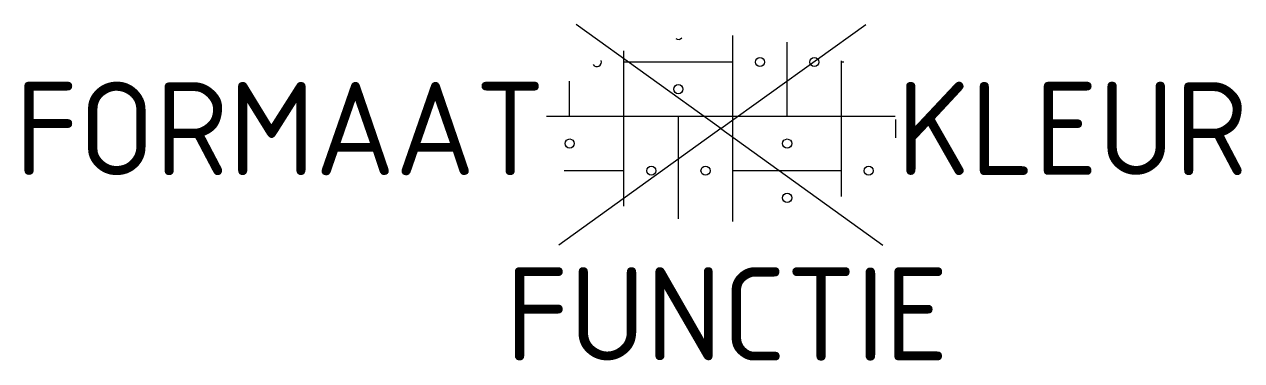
# Model space of a CAD drawing. Extents: x -13.5 to 10.1, y -4.5 to 2.
import ezdxf
from ezdxf.enums import TextEntityAlignment as Align

# ---------------------------------------------------------------- set-up
doc = ezdxf.new("R2010")
doc.units = 0
doc.styles.add('NLCS-ISO', font='NLCS-ISO.ttf')

msp = doc.modelspace()

# ---------------------------------------------------------------- linework, layer by layer
for p, q in [((0, 0), (-2.796, 2.013)), ((0, 0), (2.796, 2.013)), ((0.228, -1.796), (0.228, 1.796)), ((1.278, 0.236), (1.278, 1.668)), ((-1.872, -1.502), (-1.872, 1.502)), ((-1.872, 1.286), (0.228, 1.286)), ((2.328, -1.31), (2.328, 1.31)), ((2.328, 1.286), (2.376, 1.286)), ((-2.922, 0.236), (-2.922, 0.917)), ((-3.366, 0.236), (3.366, 0.236)), ((-0.822, -1.746), (-0.822, 0.236)), ((3.378, -0.177), (3.378, 0.177)), ((0, 0), (-3.129, -2.253)), ((0, 0), (3.129, -2.253)), ((-3.027, -0.814), (-1.872, -0.814)), ((0.228, -0.814), (2.328, -0.814))]:
    msp.add_line(p, q)
for centre in [(0.754, 1.285), (1.803, 1.285), (-0.821, 0.761), (-2.921, -0.29), (1.279, -0.29), (-1.346, -0.815), (-0.297, -0.815), (2.854, -0.815), (1.279, -1.339)]:
    msp.add_circle(centre, 0.0881)
for centre, start, end in [((-0.821, 1.81), 233.5503, 321.3441), ((-2.397, 1.285), 214.2457, 21.3391)]:
    msp.add_arc(centre, 0.0881, start, end)

# ---------------------------------------------------------------- texts
at = {"style": 'NLCS-ISO'}
msp.add_attdef('FORMAAT', text='KF', height=1.8, dxfattribs=at).set_placement((-3.395, 0), align=Align.MIDDLE_RIGHT)
msp.add_attdef('KLEUR', text='RD', height=1.8, dxfattribs=at).set_placement((3.395, 0), align=Align.MIDDLE_LEFT)
at = {"style": 'NLCS-ISO', "flags": 1}
msp.add_attdef('FUNCTIE', text='', height=1.8, dxfattribs=at).set_placement((0.116, -3.585), align=Align.MIDDLE_CENTER)

doc.saveas('drawing.dxf')
